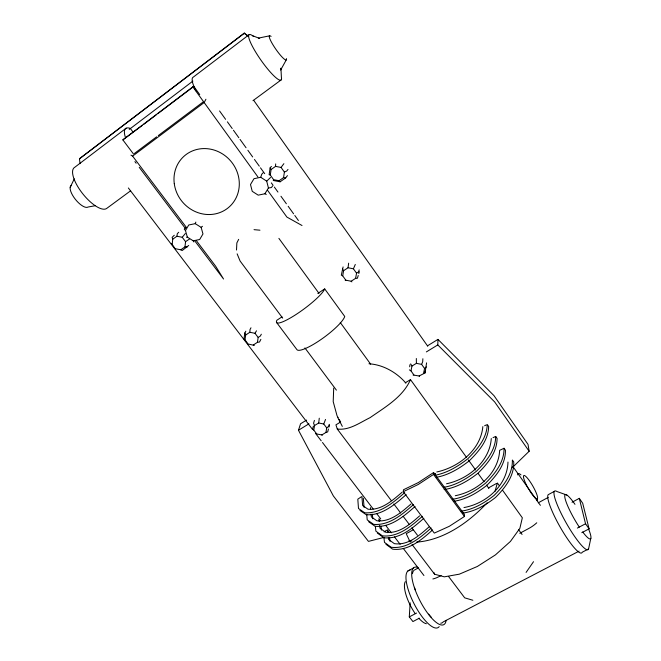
<?xml version="1.0" encoding="UTF-8"?>
<svg xmlns="http://www.w3.org/2000/svg" width="661" height="661" viewBox="0 0 661 661"><rect width="100%" height="100%" fill="white"/><g stroke="black" fill="none" stroke-linecap="round" stroke-linejoin="round"><path stroke-width="0.99" d="M322.535 435.037L316.743 433.996L313.76 430.08L314.57 425.527L318.709 423.007L319.271 418.206M464.452 516.481L433.542 474.424L433.599 472.541L418.372 482.555L403.458 489.76L403.293 491.685L434.302 533.105L449.306 526.305L464.452 516.481L464.394 514.465L433.599 472.541M512.242 467.674L529.155 451.256L494.676 401.946L437.797 344.918L437.962 339.39L427.56 345.777M333.698 388.114L333.21 401.657L337.052 415.794L338.085 417.578M236.506 250.023L236.861 242.918L238.671 239.348M287.444 175.619L285.676 177.892L280.115 181.792L279.107 180.734L273.613 179.676L270.283 175.049L271.084 169.538L275.546 166.374L275.687 163.903M413.075 375.002L419.115 375.993L425.048 372.936L426.585 362.856M425.048 372.936L425.163 370.995M419.314 618.2L412.927 621.563L409.291 616.903L410.159 602.849M422.875 358.749L422.676 361.774L421.627 364.368L424.577 368.507L423.536 373.316M254.328 345.406L248.131 344.001L244.983 339.87L245.677 335.011L249.833 332.285L250.032 329.533L250.982 327.798M416.331 358.493L416.397 363.352L411.985 366.045L410.968 370.862L413.918 374.977M409.696 366.797L409.903 364.748M175.562 249.271L172.174 244.38L172.744 239.191L172.116 237.349L174.289 235.233M175.512 248.759L180.808 249.784L184.973 246.859L185.567 241.67L182.229 237.266L176.908 236.241L172.744 239.191M507.962 462.064C507.466 485.364 485.852 503.732 463.981 507.549M455.297 495.709C477.027 491.528 498.634 473.557 499.65 450.331L504.054 448.265C504.26 462.394 494.874 473.813 485.397 483.307C475.722 490.85 464.799 497.452 452.479 499.295M245.826 331.194L244.851 332.946L243.983 338.994L244.983 339.87M271.415 166.407L270.118 167.853L269.134 174.719L270.283 175.049M253.287 345.009L257.443 342.307L258.162 337.457L255.006 333.293L249.833 332.285M279.107 180.734L283.569 177.594L284.395 172.083L281.065 167.431L275.546 166.374M176.908 236.241L177.313 233.664L178.734 232.275M493.04 437.673L495.684 436.417C495.61 450.48 486.058 461.684 476.606 471.103C466.897 478.655 456.007 485.314 443.696 487.339M491.28 438.516C489.727 461.651 468.137 479.225 446.547 483.769M343.092 266.928L341.316 275.158L342.695 275.835L345.827 280.19L351.165 281.231L351.875 281.875M342.695 275.835L343.604 270.688L342.456 268.738M482.844 426.609C480.687 449.992 458.602 467.269 436.789 471.979M321.767 434.988L325.898 432.476L326.732 427.931L328.724 426.246L329.228 424.329M351.165 281.231L355.61 278.331L356.552 273.191L353.42 268.804L348.05 267.763L343.604 270.688M537.029 500.699L537.418 498.799M554.331 491.363L548.143 494.725A33.645 5.966 60.5 0 0 561.817 529.907A33.645 5.966 60.5 0 0 582.25 552.208L588.563 548.927L590.818 538.335M328.443 429.014L327.691 431.922L325.898 432.476M328.955 427.08L329.459 425.147M325.534 419.446L323.75 423.998L326.732 427.931M495.031 491.28L497.378 482.968L499.162 485.455M313.421 426.048L312.57 428.931L313.76 430.08M358.229 275.48L357.403 278.273L355.61 278.331M358.783 273.613L359.328 271.754M314.421 420.404L313.57 423.255L314.57 425.527M359.171 269.895L358.584 271.861L356.552 273.191M355.296 264.458L353.42 268.804M431.137 527.99C420.198 537.814 406.862 549.258 391.163 547.258L384.487 542.384L383.884 537.426L368.45 541.392L333.375 495.973L298.466 430.245L300.573 423.767L306.58 420.082M266.259 194.441L264.896 193.764L258.203 195.152L252.246 191.335L250.494 184.526L253.989 178.701L260.715 177.288L261.739 174.256L263.037 172.835M348.644 263.169L348.05 267.763M193.896 241.934L193.21 240.811L187.336 237.117L185.477 230.573L188.74 224.98L195.243 223.658L195.838 222.104M273.613 179.676L273.274 180.486L280.115 181.792M466.583 457.462L410.498 379.621C402.871 397.071 385.082 407.159 370.094 417.645C359.807 422.635 349.314 430.575 337.284 429.03L335.937 424.849L340.316 422.189M70.182 187.336L74.288 178.842M260.872 339.349L259.509 342.034L257.443 342.307M261.318 334.218L260.409 335.986L258.162 337.457M130.969 155.161L132.605 156.12L204.158 102.546L205.926 99.224M286.23 59.953L280.661 70.033L280.933 68.166L281.388 77.279A27.745 4.982 54.9 0 1 259.608 58.201A27.745 4.982 54.9 0 1 253.659 36.545M255.006 333.293L256.485 330.797M264.896 193.764L268.424 187.972L266.705 181.139L260.715 177.288M281.065 167.431L283.883 163.664M526.09 572.409L533.51 561.701M182.229 237.266L185.336 233.548M487.157 502.781C468.798 522.405 443.886 540.103 416.504 542.144M287.989 169.431L286.709 171.025L284.395 172.083M272.563 186.063L271.341 187.567L268.424 187.972M434.442 474.829L435.616 473.408M270.539 177.487L266.705 181.139M180.808 249.784L182.155 250.552L188.716 245.446M189.467 239.018L185.567 241.67M185.733 227.739L184.262 229.185L185.477 230.573M432.591 529.932C421.66 539.764 408.308 551.2 392.609 549.151L385.917 544.243M429.129 526.809C419.595 535.27 408.044 545.738 394.353 543.648L388.585 539.45L388.338 537.509M422.387 516.299C411.373 526.082 398.145 537.533 382.422 535.856L375.886 531.171L375.365 526.305M423.85 518.257C412.844 528.048 399.599 539.492 383.884 537.765L377.324 533.047M419.644 515.861C410.266 524.074 398.988 534.047 385.652 532.262L380.001 528.222L379.678 525.371M413.571 504.525C402.475 514.266 389.354 525.718 373.622 524.371L367.219 519.877L366.706 514.159M415.042 506.491C403.962 516.241 390.825 527.693 375.093 526.288L368.673 521.769M410.993 504.021C401.508 512.234 390.296 522.289 376.877 520.785L371.35 516.919L371.077 514.126M424.577 368.507L426.353 366.938M404.689 492.66C393.51 502.36 380.488 513.812 364.748 512.796L358.493 508.507L357.808 499.171L361.088 496.973M406.168 494.643C395.014 504.351 381.975 515.803 366.235 514.729L359.948 510.408M402.136 492.205C392.584 500.385 381.471 510.441 368.045 509.226L362.633 505.533L361.906 496.419M193.21 240.811L199.68 239.505L202.977 233.953L201.142 227.376L202.464 226.293M80.022 163.631L79.477 158.756L244.14 33.199L248.602 36.124M244.611 33.05L79.477 158.756M126.135 128.209L74.776 167.274A26.068 9.692 51.3 0 0 82.212 193.086A26.068 9.692 51.3 0 0 106.644 208.463L130.663 190.765M249.329 34.504L193.309 77.106A27.2 6.569 53.8 0 0 196.02 90.838M129.234 129.44L192.872 81.113M133.563 154.096L122.847 139.876L192.847 86.864L193.813 86.417L199.729 94.606M142.107 125.573L122.847 139.876M143.743 124.326L156.054 115.006M157.698 113.758L193.813 86.417M134.39 153.484L156.616 136.827M158.26 135.596L203.538 101.67L192.847 86.864M252.973 100.67L281.008 80.014M384.091 531.915L386.536 530.296M433.542 474.424L418.256 484.472L403.293 491.685M281.974 316.892L276.893 320.221A29.877 5.305 -36.4 0 0 296.591 314.132A29.877 5.305 -36.4 0 0 324.708 288.907L344.736 316.462A29.629 6.23 -36.4 0 1 321.015 339.514A29.629 6.23 -36.4 0 1 296.855 349.545L276.587 322.469M317.825 293.418L324.708 288.907M345.224 280.586L345.827 280.19M298.466 430.245L308.902 423.85M426.362 351.916L437.797 344.918M405.234 382.818L410.498 379.621M413.414 529.692L406.226 533.691L410.217 542.086M488.479 487.917L496.485 483.464M407.771 571.063L413.422 567.989M413.96 570.303L418.454 567.865M538.277 502.798L548.209 497.411M572.029 502.261L579.3 498.344L582.696 503.244L589.091 528.85L581.787 532.692M441.127 575.491L439.325 576.458A17.905 8.213 -38 0 1 432.881 578.953M519.777 533.295L528.866 528.428A18.409 8.7 -34.8 0 0 536.757 522.793M409.291 616.903L416.562 613.061M577.367 528.081L585.547 523.76L579.3 498.344M579.077 551.134L443.209 621.91A29.869 9.444 62.7 0 1 440.73 623.199M484.604 425.758L486.364 424.899M186.584 237.34L187.336 237.117M434.847 475.292C447.142 473.069 458.007 466.36 467.748 458.808C477.184 449.455 486.884 438.466 487.248 424.478L488.661 426.469C488.339 440.474 478.671 451.496 469.227 460.857C459.494 468.409 448.621 475.119 436.326 477.308M444.175 489.57C456.842 487.587 468.128 480.96 478.077 473.144C487.537 463.708 497.055 452.471 497.08 438.392L495.684 436.417M453.942 501.278C466.261 499.468 477.184 492.875 486.86 485.331C496.328 475.829 505.69 464.369 505.442 450.232L504.054 448.265M461.196 511.16C473.524 509.499 484.48 502.955 494.122 495.411C503.616 485.852 512.829 474.21 512.366 460.023L513.746 461.981C514.258 476.168 505.062 487.851 495.568 497.419C485.934 504.963 474.97 511.498 462.642 513.126M258.492 38.098L269.564 35.818M95.077 205.745L88.087 207.025A13.666 5.247 51 0 1 75.156 199.068A13.666 5.247 51 0 1 71.305 185.485M254.031 229.664L259.963 230.193M368.987 363.79C383.107 364.641 396.707 372.465 405.895 383.107M184.973 246.859L187.352 246.9M283.569 177.594L285.676 177.892M416.397 363.352L421.627 364.368M318.709 423.007L323.75 423.998M408.994 540.475L411.811 541.103M412.043 544.49L434.608 574.219L444.308 576.838L459.321 574.178L477.349 566.469L495.42 554.901L510.432 541.425L519.868 528.346L522.339 517.803L502.724 490.437M472.863 600.246L464.7 597.841L448.538 576.433M566.865 495.056L556.967 491.528A33.711 5.759 60.4 0 0 565.015 520.81A33.711 5.759 60.4 0 0 588.563 548.927M252.411 35.611L259.69 38.495M316.28 433.806L316.743 433.996M302.019 225.517L286.891 217.072L267.565 190.318M409.39 369.879L410.968 370.862M195.243 223.658L201.142 227.376M419.115 375.993L419.553 376.274M171.406 243.818L172.174 244.38M244.14 33.199L247.85 35.991M437.962 339.39L494.015 395.683L528.023 444.39L529.155 451.256M379.397 519.339L380.331 520.571M387.809 530.37L388.742 531.584M128.358 187.972L312.463 429.361M315.594 433.467L321.229 440.854M322.485 442.498L373.209 509.003M376.96 513.928L380.719 518.852M385.727 525.421L391.37 532.816M394.501 536.922L400.136 544.309M403.268 548.415L423.932 575.508M132.605 156.12L186.485 227.541M196.391 240.678L215.593 266.127L223.55 279.008L195.036 241.24M337.284 429.03L391.353 500.674M393.84 503.971L400.682 513.027M403.16 516.324L409.382 524.553M411.869 527.85L417.463 535.261M134.91 161.598L136.149 163.242M139.248 167.349L185.121 228.103M130.853 129.176L133.233 132.357M282.685 318.131L240.083 261.012L237.134 253.841M304.911 347.926L336.408 390.147M278.892 238.373L318.99 293.344M340.258 322.494L370.631 364.145M204.158 102.546L257.906 176.941M219.568 110.965L225.591 119.327M227.392 121.831L232.209 128.523M233.416 130.192L238.828 137.719M240.034 139.397L246.049 147.758M247.858 150.262L252.667 156.954M254.477 159.466L259.294 166.151M260.492 167.828L264.706 173.678M271.332 182.874L273.133 185.386M274.34 187.055L277.95 192.07M280.958 196.251L286.378 203.778M288.179 206.29L293.6 213.817M294.798 215.486L298.408 220.501M468.393 459.973L475.631 470.012M478.043 473.367L484.075 481.737M486.488 485.083L488.9 488.429M518.447 529.444L522.066 534.46M253.708 100.332L427.733 346.199M512.961 466.6L540.384 505.335M585.547 523.76L589.091 528.85M410.663 363.872L411.985 366.045M339.118 419.363L340.663 422.04M270.118 167.853L271.084 169.538M337.845 417.669L342.315 426.378M433.814 572.409L434.608 574.219M244.851 332.946L245.677 335.011M389.503 537.418L390.015 541.309M387.346 529.758L387.718 532.667M380.992 526.288L381.438 530.097M378.927 518.728L379.249 521.57M372.325 514.142L372.796 518.811M370.449 507.615L370.623 509.474M363.335 498.295L364.087 507.433M528.775 489.297A13.493 2.57 60.1 0 1 525.371 476.069A13.493 2.57 60.1 0 1 537.253 495.841A13.493 2.57 60.1 0 1 529.312 490.198M517.703 474.912A17.913 3.47 60.2 0 1 520.967 474.895M431.187 617.126A29.869 9.444 62.7 0 1 428.601 614.11M415.397 590.141A29.869 9.444 62.7 0 1 414.43 587.29M412.481 573.698A29.869 9.444 62.7 0 1 413.456 570.906M286.411 58.589A14.674 2.429 55.1 0 1 275.629 48.922A14.674 2.429 55.1 0 1 271.101 36.396M125.416 137.331A26.556 8.378 52.4 0 1 130.258 128.383M446.15 620.348A32.199 10.163 62.7 0 1 420.842 602.386A32.199 10.163 62.7 0 1 417.479 567.32M439.201 626.603A32.141 10.328 62.8 0 1 414.174 603.964A32.141 10.328 62.8 0 1 410.002 570.121M426.395 623.744A24.135 7.899 62.9 0 1 418.818 618.225M415.141 613.515A24.135 7.899 62.9 0 1 405.292 581.697M588.381 528.527A25.415 4.173 60.3 0 1 582.721 531.956M579.309 527.106A25.415 4.173 60.3 0 1 564.907 497.733A25.415 4.173 60.3 0 1 574.979 504.351M174.273 183.634A33.959 31.637 49 0 0 226.574 209.033A33.959 31.637 49 0 0 219.088 152.022A33.959 31.637 49 0 0 174.273 183.634"/></g></svg>
